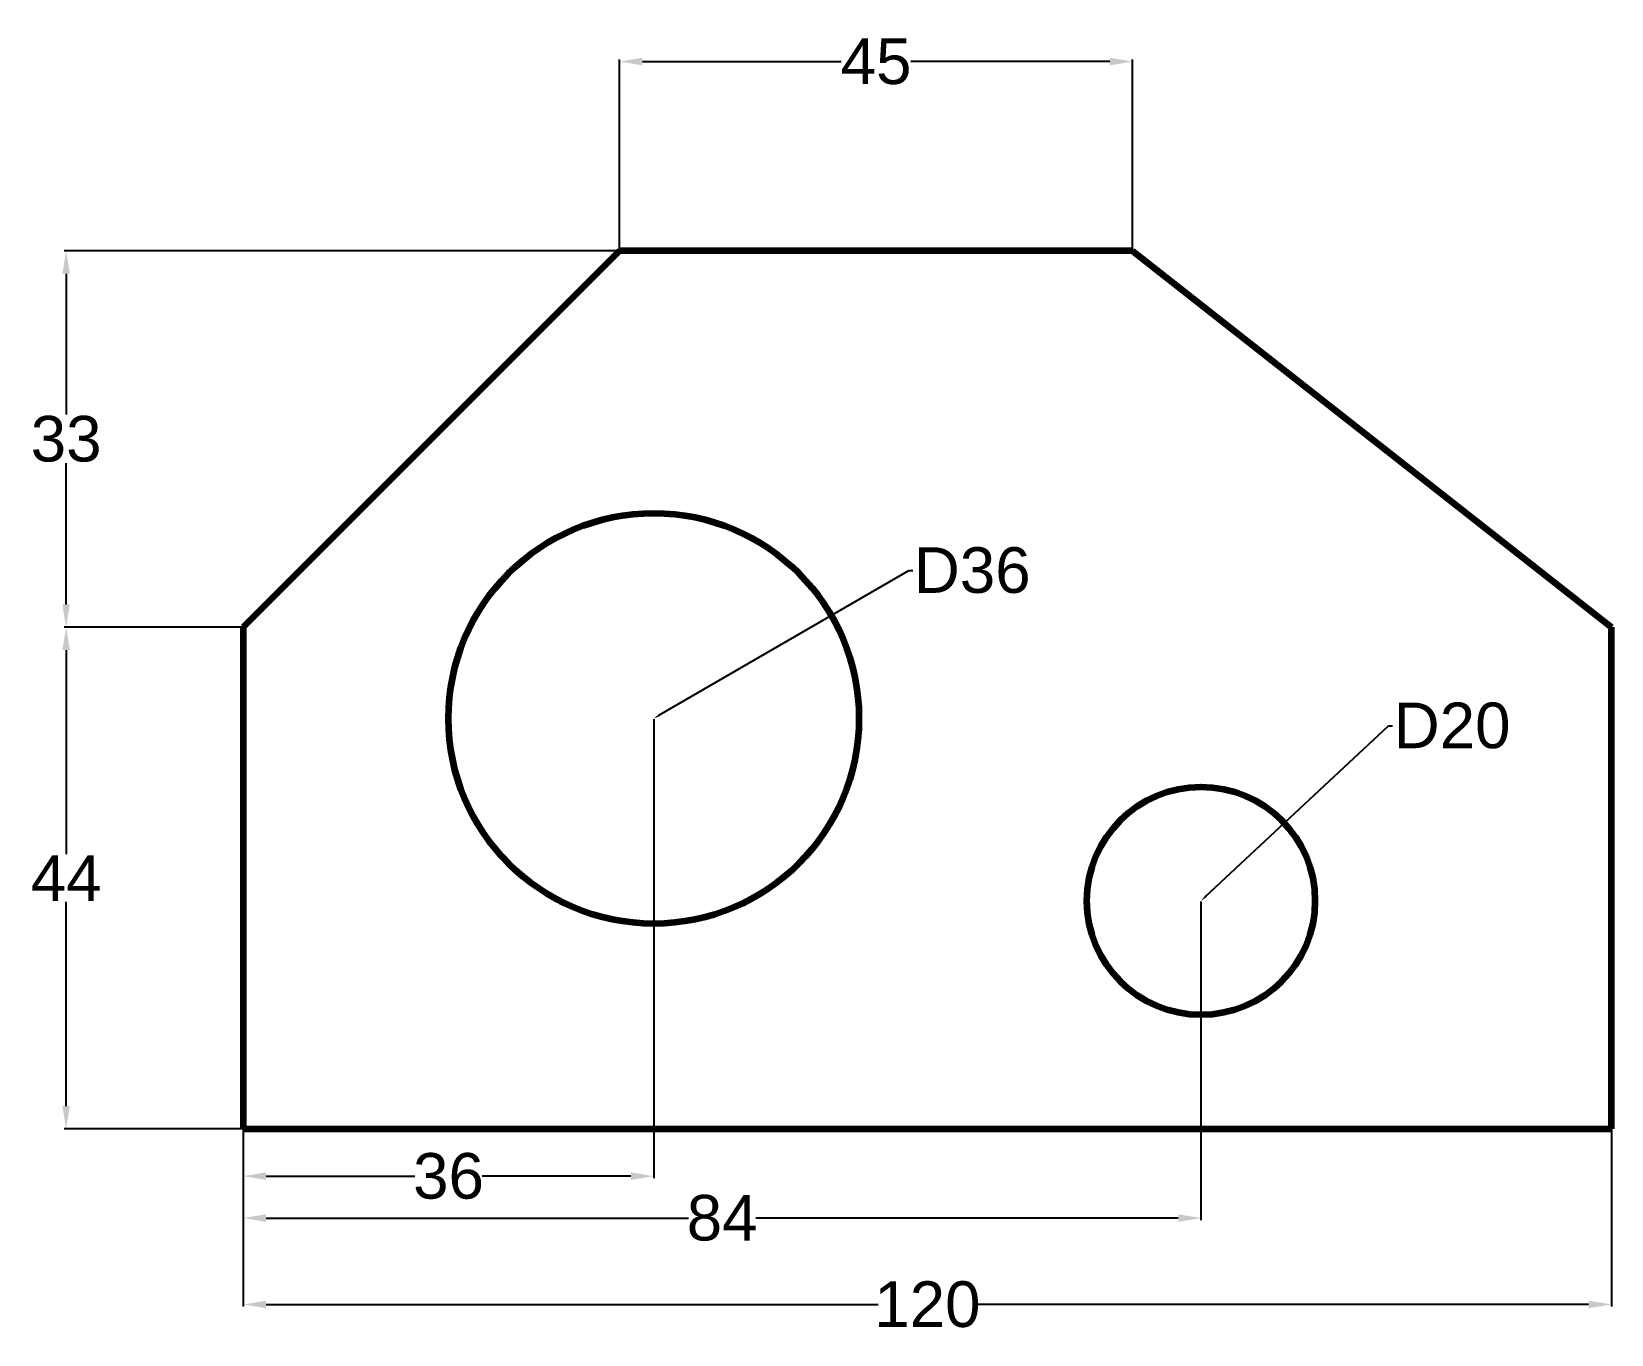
# Model space of a CAD drawing. Header units: centimetres. Extents: x 7 to 145, y 42 to 156.
import ezdxf
from ezdxf import colors
from ezdxf.entities.mleader import LeaderData, LeaderLine
from ezdxf.math import Vec2, Vec3

# ---------------------------------------------------------------- set-up
doc = ezdxf.new("R2010")
doc.units = ezdxf.units.CM
doc.header["$MEASUREMENT"] = 0
doc.layers.add('dimension', color=20, linetype='Continuous')
doc.styles.get("Standard").update_dxf_attribs({"font": 'arial.ttf'})
doc.dimstyles.new('dim 1', dxfattribs={"dimtxt": 4, "dimasz": 2, "dimexe": 0.18, "dimexo": 0.0625, "dimgap": 0.09, "dimtad": 0, "dimtih": 1, "dimtoh": 1, "dimdec": 0, "dimzin": 0, "dimdsep": 46, "dimtxsty": 'Standard', "dimcen": 0.09, "dimadec": 0, "dimazin": 0, "dimtfac": 1, "dimtdec": 0, "dimtofl": 0, "dimtmove": 0, "dimatfit": 3, "dimfxl": 1, "dimtolj": 1, "dimtzin": 0, "dimarcsym": 0})

# ---------------------------------------------------------------- blocks, each defined once
blk = doc.blocks.new('*D12')
at = {"layer": 'Defpoints', "color": 0, "transparency": 16777216}
for p in [(25.13, 59.92), (145.13, 59.92), (145.13, 44.53)]:
    blk.add_point(p, dxfattribs=at)
at = {"layer": 'dimension', "color": 0, "lineweight": -2, "transparency": 16777216}
for p, q in [((25.13, 59.86), (25.13, 44.35)), ((145.13, 59.86), (145.13, 44.35)), ((27.13, 44.53), (80.81, 44.53)), ((143.13, 44.53), (89.44, 44.53))]:
    blk.add_line(p, q, dxfattribs=at)
at = {"layer": 'dimension', "color": 0, "transparency": 16777216}
for points in [[(27.13, 44.86), (27.13, 44.2), (25.13, 44.53)], [(143.13, 44.86), (143.13, 44.2), (145.13, 44.53)]]:
    blk.add_solid(points, dxfattribs=at)
at = {"layer": 'dimension', "color": 0, "transparency": 16777216, "insert": (85.13, 44.53), "char_height": 4, "attachment_point": 5}
blk.add_mtext('\\A1;120', dxfattribs=at)
blk = doc.blocks.new('*D13')
at = {"layer": 'Defpoints', "color": 0, "transparency": 16777216}
for p in [(25.13, 95.92), (61.13, 95.92), (25.13, 55.78)]:
    blk.add_point(p, dxfattribs=at)
at = {"layer": 'dimension', "color": 0, "lineweight": -2, "transparency": 16777216}
for p, q in [((25.13, 95.86), (25.13, 55.6)), ((61.13, 95.86), (61.13, 55.6)), ((27.13, 55.78), (40.18, 55.78)), ((59.13, 55.78), (46.08, 55.78))]:
    blk.add_line(p, q, dxfattribs=at)
at = {"layer": 'dimension', "color": 0, "transparency": 16777216}
for points in [[(27.13, 56.12), (27.13, 55.45), (25.13, 55.78)], [(59.13, 56.12), (59.13, 55.45), (61.13, 55.78)]]:
    blk.add_solid(points, dxfattribs=at)
at = {"layer": 'dimension', "color": 0, "transparency": 16777216, "insert": (43.13, 55.78), "char_height": 4, "attachment_point": 5}
blk.add_mtext('\\A1;36', dxfattribs=at)
blk = doc.blocks.new('*D14')
at = {"layer": 'Defpoints', "color": 0, "transparency": 16777216}
for p in [(25.13, 79.92), (109.13, 79.92), (25.13, 52.11)]:
    blk.add_point(p, dxfattribs=at)
at = {"layer": 'dimension', "color": 0, "lineweight": -2, "transparency": 16777216}
for p, q in [((25.13, 79.86), (25.13, 51.93)), ((109.13, 79.86), (109.13, 51.93)), ((27.13, 52.11), (64.18, 52.11)), ((107.13, 52.11), (70.08, 52.11))]:
    blk.add_line(p, q, dxfattribs=at)
at = {"layer": 'dimension', "color": 0, "transparency": 16777216}
for points in [[(27.13, 52.44), (27.13, 51.77), (25.13, 52.11)], [(107.13, 52.44), (107.13, 51.77), (109.13, 52.11)]]:
    blk.add_solid(points, dxfattribs=at)
at = {"layer": 'dimension', "color": 0, "transparency": 16777216, "insert": (67.13, 52.11), "char_height": 4, "attachment_point": 5}
blk.add_mtext('\\A1;84', dxfattribs=at)
blk = doc.blocks.new('*D15')
at = {"layer": 'Defpoints', "color": 0, "transparency": 16777216}
for p in [(25.13, 103.92), (9.59, 59.92), (25.13, 59.92)]:
    blk.add_point(p, dxfattribs=at)
at = {"layer": 'dimension', "color": 0, "lineweight": -2, "transparency": 16777216}
for p, q in [((25.07, 103.92), (9.41, 103.92)), ((9.59, 101.92), (9.59, 84.01)), ((9.59, 61.92), (9.59, 79.83)), ((25.07, 59.92), (9.41, 59.92))]:
    blk.add_line(p, q, dxfattribs=at)
at = {"layer": 'dimension', "color": 0, "transparency": 16777216}
for points in [[(9.26, 101.92), (9.92, 101.92), (9.59, 103.92)], [(9.26, 61.92), (9.92, 61.92), (9.59, 59.92)]]:
    blk.add_solid(points, dxfattribs=at)
at = {"layer": 'dimension', "color": 0, "transparency": 16777216, "insert": (9.59, 81.92), "char_height": 4, "attachment_point": 5}
blk.add_mtext('\\A1;44', dxfattribs=at)
blk = doc.blocks.new('*D17')
at = {"layer": 'Defpoints', "color": 0, "transparency": 16777216}
for p in [(58.13, 136.92), (9.59, 103.92), (25.13, 103.92)]:
    blk.add_point(p, dxfattribs=at)
at = {"layer": 'dimension', "color": 0, "lineweight": -2, "transparency": 16777216}
for p, q in [((58.07, 136.92), (9.41, 136.92)), ((9.59, 134.92), (9.59, 122.56)), ((9.59, 105.92), (9.59, 118.29)), ((25.07, 103.92), (9.41, 103.92))]:
    blk.add_line(p, q, dxfattribs=at)
at = {"layer": 'dimension', "color": 0, "transparency": 16777216}
for points in [[(9.26, 134.92), (9.92, 134.92), (9.59, 136.92)], [(9.26, 105.92), (9.92, 105.92), (9.59, 103.92)]]:
    blk.add_solid(points, dxfattribs=at)
at = {"layer": 'dimension', "color": 0, "transparency": 16777216, "insert": (9.59, 120.42), "char_height": 4, "attachment_point": 5}
blk.add_mtext('\\A1;33', dxfattribs=at)
blk = doc.blocks.new('*D18')
at = {"layer": 'Defpoints', "color": 0, "transparency": 16777216}
for p in [(103.13, 153.52), (58.13, 136.92), (103.13, 136.92)]:
    blk.add_point(p, dxfattribs=at)
at = {"layer": 'dimension', "color": 0, "lineweight": -2, "transparency": 16777216}
for p, q in [((58.13, 136.99), (58.13, 153.7)), ((60.13, 153.52), (77.58, 153.52)), ((101.13, 153.52), (83.68, 153.52)), ((103.13, 136.99), (103.13, 153.7))]:
    blk.add_line(p, q, dxfattribs=at)
at = {"layer": 'dimension', "color": 0, "transparency": 16777216}
for points in [[(60.13, 153.86), (60.13, 153.19), (58.13, 153.52)], [(101.13, 153.86), (101.13, 153.19), (103.13, 153.52)]]:
    blk.add_solid(points, dxfattribs=at)
at = {"layer": 'dimension', "color": 0, "transparency": 16777216, "insert": (80.63, 153.52), "char_height": 4, "attachment_point": 5}
blk.add_mtext('\\A1;45', dxfattribs=at)

msp = doc.modelspace()

# ---------------------------------------------------------------- linework, layer by layer
at = {"lineweight": 100}
for p, q in [((58.13, 136.92), (25.13, 103.92)), ((103.13, 136.92), (58.13, 136.92)), ((103.13, 136.92), (145.13, 103.92)), ((25.13, 103.92), (25.13, 59.92)), ((145.13, 59.92), (145.13, 103.92)), ((25.13, 59.92), (145.13, 59.92))]:
    msp.add_line(p, q, dxfattribs=at)
for centre, radius in [((61.13, 95.92), 18), ((109.13, 79.92), 10)]:
    msp.add_circle(centre, radius, dxfattribs=at)

# ---------------------------------------------------------------- dimensions: what is measured, and where the dimension line sits
at = {"layer": 'dimension'}
for base, p1, p2, picture, middle in [((103.13, 153.52), (58.13, 136.92), (103.13, 136.92), '*D18', (80.63, 153.52)), ((25.13, 55.78), (61.13, 95.92), (25.13, 95.92), '*D13', (43.13, 55.78)), ((25.13, 52.11), (109.13, 79.92), (25.13, 79.92), '*D14', (67.13, 52.11)), ((145.13, 44.53), (25.13, 59.92), (145.13, 59.92), '*D12', (85.13, 44.53))]:
    dim = msp.add_linear_dim(base=base, p1=p1, p2=p2, dimstyle='dim 1', dxfattribs=at)
    dim.commit()
    dim.dimension.update_dxf_attribs({"geometry": picture, "text_midpoint": middle})
for base, p1, p2, picture, middle in [((9.59, 103.92), (58.13, 136.92), (25.13, 103.92), '*D17', (9.59, 120.42)), ((9.59, 59.92), (25.13, 103.92), (25.13, 59.92), '*D15', (9.59, 81.92))]:
    dim = msp.add_linear_dim(base=base, p1=p1, p2=p2, angle=90, dimstyle='dim 1', dxfattribs=at)
    dim.commit()
    dim.dimension.update_dxf_attribs({"geometry": picture, "text_midpoint": middle})

# ---------------------------------------------------------------- leaders
ml = msp.add_multileader_mtext('Standard', dxfattribs=at)
ml.set_content('D36', color=256)
ml.set_leader_properties()
ml.build(insert=Vec2(0, 0))
ml.multileader.update_dxf_attribs({"dogleg_length": 0.36, "arrow_head_size": 0.6})
ctx = ml.context
ctx.base_point, ctx.arrow_head_size, ctx.landing_gap_size, ctx.plane_origin = Vec3(83.85, 108.9), 0.6, 0.09, Vec3(61.13, 95.92)
notes = []
notes.append((ctx, [(0, (1, 1, 0), (83.49, 108.9), (1, 0), 0.36, [(0, [(61.13, 95.92)], 0, [])])]))
ctx.mtext.insert, ctx.mtext.flow_direction = Vec3(83.94, 110.93), 5
ml = msp.add_multileader_mtext('Standard', dxfattribs=at)
ml.set_content('D20', color=256)
ml.set_leader_properties()
ml.build(insert=Vec2(0, 0))
ml.multileader.update_dxf_attribs({"dogleg_length": 0.36, "arrow_head_size": 0.6})
ctx = ml.context
ctx.base_point, ctx.arrow_head_size, ctx.landing_gap_size, ctx.plane_origin = Vec3(125.94, 95.27), 0.6, 0.09, Vec3(109.13, 79.92)
notes.append((ctx, [(0, (1, 1, 0), (125.58, 95.27), (1, 0), 0.36, [(0, [(109.13, 79.92)], 0, [])])]))
ctx.mtext.insert, ctx.mtext.flow_direction = Vec3(126.03, 97.31), 5
for ctx, leaders in notes:
    for number, flags, end, landing, length, lines in leaders:
        leader = LeaderData()
        leader.index, (leader.has_last_leader_line, leader.has_dogleg_vector, leader.attachment_direction) = number, flags
        leader.last_leader_point, leader.dogleg_vector, leader.dogleg_length = Vec3(end), Vec3(landing), length
        for number, points, colour, breaks in lines:
            line = LeaderLine()
            line.index, line.vertices, line.color, line.breaks = number, Vec3.list(points), colors.encode_raw_color(colour), breaks
            leader.lines.append(line)
        ctx.leaders.append(leader)

doc.saveas('drawing.dxf')
